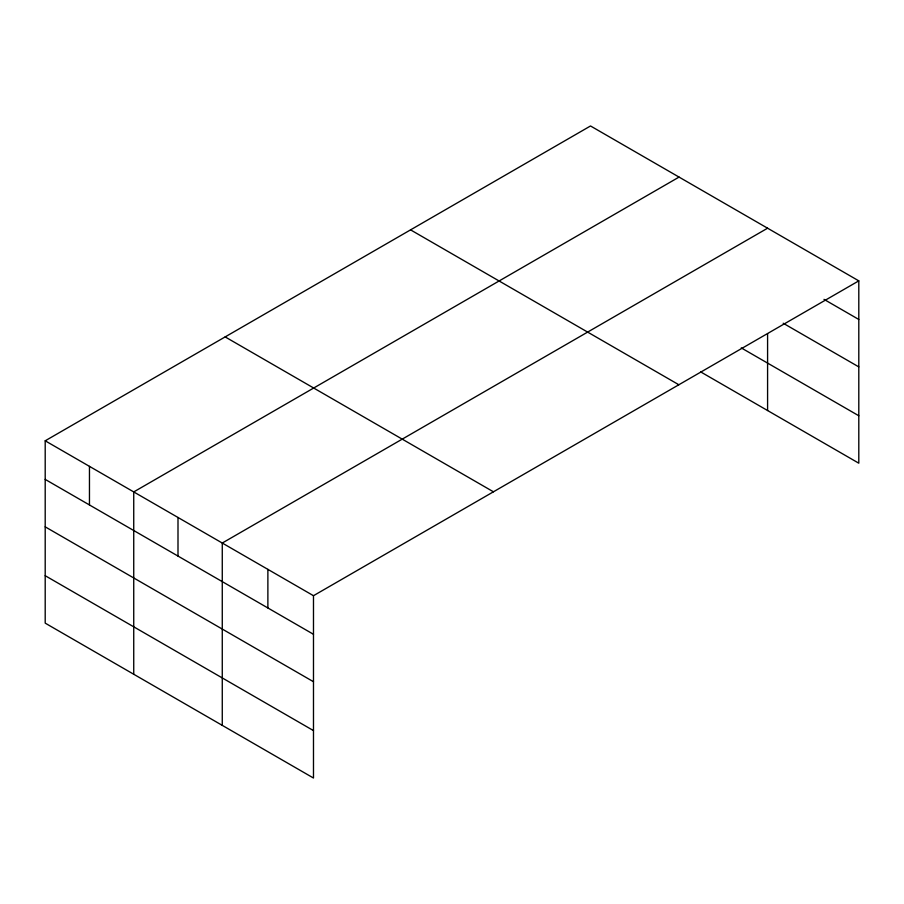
<?xml version="1.0" encoding="UTF-8"?>
<svg xmlns="http://www.w3.org/2000/svg" width="904" height="904" viewBox="0 0 904 904"><rect width="100%" height="100%" fill="white"/><g stroke="black" fill="none" stroke-linecap="round" stroke-linejoin="round"><path stroke-width="1.36" d="M858.8 280.861L590.515 125.972L45.2 440.802L45.2 623.139L313.485 778.028L313.485 595.702L858.8 280.861L858.8 463.198L700.589 371.849M679.051 177.082L133.735 491.923L133.735 674.248M767.586 228.203L222.271 543.033L222.271 725.37M823.996 299.36L858.8 319.462M783.192 323.236L858.8 366.888M741.269 347.904L858.8 415.761M410.563 229.865L678.847 384.754M225.152 336.909L493.437 491.799M45.2 440.802L313.485 595.702M45.2 479.402L313.485 634.292M45.2 526.84L313.485 681.729M45.2 575.701L313.485 730.601M767.586 333.779L767.586 410.529M267.878 569.362L267.878 607.963M177.998 517.483L177.998 556.073M89.462 466.362L89.462 504.963"/></g></svg>
